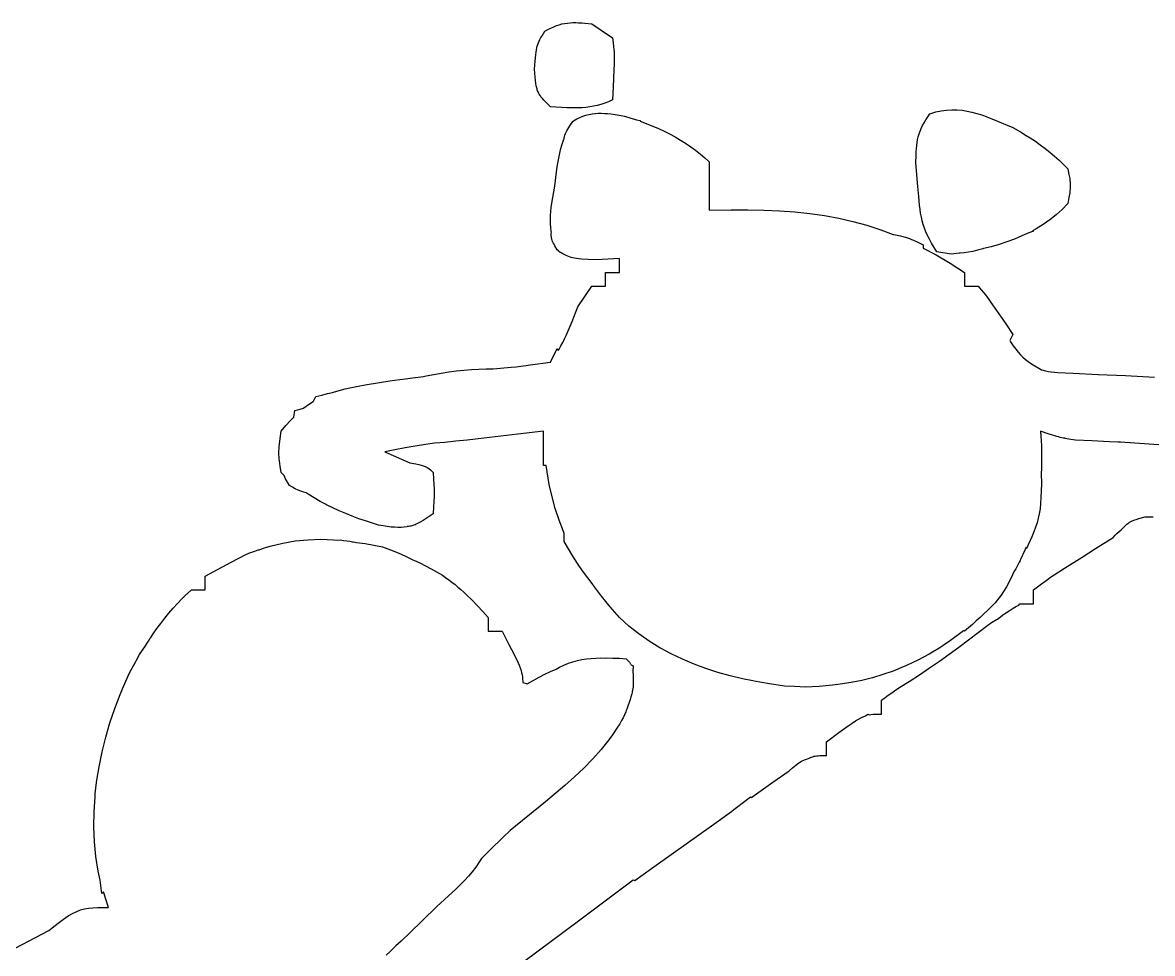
# Model space of a CAD drawing. Header units: millimetres. Extents: x 60 to 220, y -152 to -53.
# Drawn here: x 210.111 to 214.753, y -132.508 to -128.684 of the extents above; entities that cross this region are included whole.
import ezdxf

# ---------------------------------------------------------------- set-up
doc = ezdxf.new("R2010")
doc.units = ezdxf.units.MM
doc.layers.add('F.Silkscreen', color=41, linetype='CONTINUOUS', true_color=0xf2eda1)

msp = doc.modelspace()

# ---------------------------------------------------------------- linework, layer by layer
at = {"layer": 'F.Silkscreen', "linetype": 'CONTINUOUS'}
for p, q in [((212.33782, -128.686981), (212.348918, -128.685306)), ((212.348918, -128.685306), (212.360133, -128.684202)), ((212.360133, -128.684202), (212.371551, -128.683665)), ((212.371551, -128.683665), (212.383268, -128.683609)), ((212.383268, -128.683609), (212.395351, -128.684025)), ((212.395351, -128.684025), (212.4079, -128.684832)), ((212.4079, -128.684832), (212.421003, -128.685987)), ((212.421003, -128.685987), (212.449221, -128.689215)), ((212.244871, -128.737676), (212.256014, -128.719338)), ((212.256014, -128.719338), (212.268758, -128.712198)), ((212.268758, -128.712198), (212.281, -128.705963)), ((212.281, -128.705963), (212.292841, -128.700599)), ((212.292841, -128.700599), (212.30434, -128.696071)), ((212.30434, -128.696071), (212.315626, -128.692332)), ((212.315626, -128.692332), (212.326751, -128.689312)), ((212.326751, -128.689312), (212.33782, -128.686981)), ((212.449221, -128.689215), (212.534293, -128.745942)), ((212.225449, -128.780045), (212.227595, -128.772966)), ((212.227595, -128.772966), (212.230104, -128.7662)), ((212.230104, -128.7662), (212.233017, -128.75952)), ((212.233017, -128.75952), (212.236413, -128.752686)), ((212.236413, -128.752686), (212.240346, -128.745479)), ((212.240346, -128.745479), (212.244871, -128.737676)), ((212.534293, -128.745942), (212.537037, -128.766328)), ((212.537037, -128.766328), (212.539049, -128.782497)), ((212.216472, -128.841868), (212.21913, -128.816053)), ((212.21913, -128.816053), (212.220486, -128.80545)), ((212.220486, -128.80545), (212.221952, -128.796069)), ((212.221952, -128.796069), (212.22358, -128.787673)), ((212.22358, -128.787673), (212.225449, -128.780045)), ((212.539049, -128.782497), (212.540411, -128.796002)), ((212.540411, -128.796002), (212.540873, -128.802222)), ((212.540873, -128.802222), (212.541196, -128.808347)), ((212.541196, -128.808347), (212.541379, -128.814578)), ((212.541429, -128.821106), (212.541217, -128.835784)), ((212.541379, -128.814578), (212.541429, -128.821106)), ((212.213479, -128.875317), (212.216472, -128.841868)), ((212.54059, -128.853933), (212.539616, -128.877099)), ((212.541217, -128.835784), (212.54059, -128.853933)), ((212.216516, -128.907599), (212.213479, -128.875317)), ((212.217963, -128.920896), (212.216516, -128.907599)), ((212.539616, -128.877099), (212.537289, -128.94732)), ((212.219493, -128.932563), (212.217963, -128.920896)), ((212.221191, -128.942861), (212.219493, -128.932563)), ((212.222138, -128.94756), (212.221191, -128.942861)), ((212.223168, -128.951997), (212.222138, -128.94756)), ((212.224293, -128.956212), (212.223168, -128.951997)), ((212.225514, -128.960214), (212.224293, -128.956212)), ((212.226851, -128.964037), (212.225514, -128.960214)), ((212.228324, -128.967716), (212.226851, -128.964037)), ((212.537289, -128.94732), (212.534293, -129.001152)), ((212.229942, -128.971266), (212.228324, -128.967716)), ((212.231692, -128.974741), (212.229942, -128.971266)), ((212.233622, -128.978136), (212.231692, -128.974741)), ((212.235721, -128.981518), (212.233622, -128.978136)), ((212.238012, -128.984886), (212.235721, -128.981518)), ((212.240511, -128.988252), (212.238012, -128.984886)), ((212.24321, -128.991692), (212.240511, -128.988252)), ((212.246119, -128.995211), (212.24321, -128.991692)), ((212.252712, -129.00258), (212.246119, -128.995211)), ((212.260325, -129.010612), (212.252712, -129.00258)), ((212.279059, -129.029526), (212.260325, -129.010612)), ((212.518384, -129.008585), (212.502649, -129.014868)), ((212.534293, -129.001152), (212.518384, -129.008585)), ((212.346609, -129.033235), (212.279059, -129.029526)), ((212.378638, -129.034042), (212.346609, -129.033235)), ((212.39434, -129.033887), (212.378638, -129.034042)), ((212.409918, -129.033252), (212.39434, -129.033887)), ((212.425378, -129.032069), (212.409918, -129.033252)), ((212.440791, -129.030245), (212.425378, -129.032069)), ((212.456184, -129.027682), (212.440791, -129.030245)), ((212.450279, -129.058508), (212.462855, -129.057052)), ((212.471602, -129.024337), (212.456184, -129.027682)), ((212.462855, -129.057052), (212.475502, -129.056322)), ((212.487085, -129.02008), (212.471602, -129.024337)), ((212.475502, -129.056322), (212.488269, -129.056238)), ((212.502649, -129.014868), (212.487085, -129.02008)), ((212.488269, -129.056238), (212.501157, -129.056739)), ((212.501157, -129.056739), (212.514237, -129.057751)), ((213.838822, -129.057881), (213.850667, -129.054172)), ((213.850667, -129.054172), (213.862313, -129.050967)), ((213.862313, -129.050967), (213.885071, -129.046057)), ((213.885071, -129.046057), (213.907196, -129.043002)), ((213.907196, -129.043002), (213.928784, -129.041717)), ((213.928784, -129.041717), (213.949896, -129.042026)), ((213.949896, -129.042026), (213.970675, -129.043815)), ((213.970675, -129.043815), (213.991172, -129.046962)), ((213.991172, -129.046962), (214.011513, -129.051325)), ((214.011513, -129.051325), (214.031765, -129.056781)), ((214.031765, -129.056781), (214.052033, -129.063207)), ((212.35951, -129.107494), (212.371226, -129.089784)), ((212.371226, -129.089784), (212.373481, -129.088406)), ((212.373481, -129.088406), (212.37433, -129.087124)), ((212.37433, -129.087124), (212.387212, -129.07961)), ((212.387212, -129.07961), (212.399955, -129.073294)), ((212.399955, -129.073294), (212.41261, -129.068101)), ((212.41261, -129.068101), (212.425171, -129.06396)), ((212.425171, -129.06396), (212.437727, -129.060794)), ((212.437727, -129.060794), (212.450279, -129.058508)), ((212.514237, -129.057751), (212.527503, -129.059175)), ((212.527503, -129.059175), (212.554818, -129.063033)), ((212.554818, -129.063033), (212.583379, -129.06764)), ((212.583379, -129.06764), (212.606245, -129.074527)), ((212.606245, -129.074527), (212.62938, -129.082091)), ((212.62938, -129.082091), (212.63248, -129.083184)), ((212.63248, -129.083184), (212.647724, -129.086246)), ((212.647724, -129.086246), (212.647724, -129.088561)), ((212.647724, -129.088561), (212.652705, -129.090319)), ((212.652705, -129.090319), (212.676118, -129.099211)), ((212.676118, -129.099211), (212.699529, -129.108748)), ((213.808229, -129.106892), (213.814475, -129.095237)), ((213.814475, -129.095237), (213.821608, -129.083242)), ((213.821608, -129.083242), (213.829714, -129.070838)), ((213.829714, -129.070838), (213.838822, -129.057881)), ((214.052033, -129.063207), (214.072411, -129.070457)), ((214.072411, -129.070457), (214.092986, -129.0784)), ((214.092986, -129.0784), (214.179131, -129.114602)), ((212.337276, -129.152135), (212.339174, -129.145882)), ((212.339174, -129.145882), (212.341401, -129.139908)), ((212.341401, -129.139908), (212.343994, -129.134025)), ((212.343994, -129.134025), (212.347049, -129.128013)), ((212.347049, -129.128013), (212.350608, -129.121724)), ((212.350608, -129.121724), (212.354738, -129.114948)), ((212.354738, -129.114948), (212.35951, -129.107494)), ((212.699529, -129.108748), (212.722881, -129.118952)), ((212.722881, -129.118952), (212.746031, -129.129814)), ((212.746031, -129.129814), (212.768906, -129.141307)), ((212.768906, -129.141307), (212.79144, -129.153466)), ((213.790998, -129.152421), (213.794266, -129.140992)), ((213.794266, -129.140992), (213.798193, -129.129675)), ((213.798193, -129.129675), (213.802833, -129.118334)), ((213.802833, -129.118334), (213.808229, -129.106892)), ((214.179131, -129.114602), (214.210549, -129.132618)), ((214.210549, -129.132618), (214.234361, -129.147333)), ((214.234361, -129.147333), (214.251133, -129.157345)), ((212.322406, -129.200343), (212.326085, -129.187446)), ((212.326085, -129.187446), (212.330173, -129.174706)), ((212.330173, -129.174706), (212.334714, -129.162089)), ((212.334714, -129.162089), (212.335241, -129.160782)), ((212.335241, -129.160782), (212.335627, -129.158847)), ((212.335627, -129.158847), (212.337276, -129.152135)), ((212.79144, -129.153466), (212.813503, -129.166265)), ((212.813503, -129.166265), (212.83503, -129.179696)), ((212.83503, -129.179696), (212.855928, -129.193777)), ((212.855928, -129.193777), (212.876094, -129.208475)), ((213.783172, -129.201226), (213.784466, -129.188352)), ((213.784466, -129.188352), (213.786155, -129.175994)), ((213.786155, -129.175994), (213.788319, -129.164055)), ((213.788319, -129.164055), (213.790998, -129.152421)), ((214.251133, -129.157345), (214.271874, -129.170897)), ((214.271874, -129.170897), (214.292182, -129.185254)), ((214.292182, -129.185254), (214.31205, -129.200355)), ((212.308418, -129.268184), (212.313319, -129.240251)), ((212.313319, -129.240251), (212.316064, -129.226717)), ((212.316064, -129.226717), (212.319071, -129.213422)), ((212.319071, -129.213422), (212.322406, -129.200343)), ((212.876094, -129.208475), (212.895444, -129.223826)), ((212.895444, -129.223826), (212.913876, -129.239806)), ((212.913876, -129.239806), (212.931332, -129.256401)), ((213.780763, -129.260056), (213.78154, -129.228973)), ((213.78154, -129.228973), (213.782218, -129.214735)), ((213.782218, -129.214735), (213.783172, -129.201226)), ((214.31205, -129.200355), (214.331524, -129.216142)), ((214.331524, -129.216142), (214.350635, -129.232541)), ((214.350635, -129.232541), (214.369399, -129.249487)), ((212.30399, -129.297504), (212.308418, -129.268184)), ((212.931332, -129.256401), (212.931978, -129.306032)), ((213.789194, -129.357432), (213.780763, -129.260056)), ((214.369399, -129.249487), (214.387845, -129.266917)), ((214.387845, -129.266917), (214.406012, -129.284756)), ((214.406012, -129.284756), (214.410083, -129.307138)), ((212.296796, -129.355657), (212.30399, -129.297504)), ((212.931978, -129.306032), (212.932219, -129.355657)), ((214.410083, -129.307138), (214.413001, -129.324852)), ((214.413001, -129.324852), (214.414006, -129.332494)), ((214.414006, -129.332494), (214.414732, -129.339592)), ((212.285265, -129.42623), (212.296796, -129.355657)), ((212.932219, -129.355657), (212.931993, -129.40529)), ((213.792442, -129.398156), (213.789194, -129.357432)), ((214.413001, -129.382467), (214.410083, -129.401854)), ((214.414006, -129.37425), (214.413001, -129.382467)), ((214.414732, -129.366736), (214.414006, -129.37425)), ((214.414732, -129.339592), (214.415181, -129.346358)), ((214.415181, -129.359718), (214.414732, -129.366736)), ((214.415181, -129.346358), (214.415317, -129.353004)), ((214.415317, -129.353004), (214.415181, -129.359718)), ((212.282906, -129.443296), (212.285265, -129.42623)), ((212.931993, -129.40529), (212.931332, -129.454918)), ((213.795989, -129.43435), (213.792442, -129.398156)), ((214.406012, -129.426555), (214.38224, -129.450944)), ((214.410083, -129.401854), (214.406012, -129.426555)), ((212.279658, -129.476862), (212.281, -129.460151)), ((212.281, -129.460151), (212.282906, -129.443296)), ((212.931332, -129.454918), (213.022618, -129.452922)), ((213.022618, -129.452922), (213.090776, -129.452541)), ((213.090776, -129.452541), (213.156903, -129.453689)), ((213.156903, -129.453689), (213.221193, -129.456507)), ((213.221193, -129.456507), (213.28383, -129.461127)), ((213.28383, -129.461127), (213.345028, -129.467705)), ((213.345028, -129.467705), (213.404999, -129.476377)), ((213.798135, -129.451122), (213.795989, -129.43435)), ((213.800619, -129.46723), (213.798135, -129.451122)), ((213.803597, -129.482821), (213.800619, -129.46723)), ((214.357227, -129.473449), (214.331071, -129.494146)), ((214.38224, -129.450944), (214.357227, -129.473449)), ((212.279027, -129.493421), (212.279658, -129.476862)), ((212.279214, -129.509854), (212.279027, -129.493421)), ((212.280359, -129.526219), (212.279214, -129.509854)), ((213.404999, -129.476377), (213.463921, -129.4873)), ((213.463921, -129.4873), (213.522012, -129.500596)), ((213.522012, -129.500596), (213.57945, -129.516442)), ((213.57945, -129.516442), (213.636469, -129.534945)), ((213.807126, -129.498034), (213.803597, -129.482821)), ((213.811309, -129.513046), (213.807126, -129.498034)), ((213.816253, -129.527983), (213.811309, -129.513046)), ((214.303859, -129.513125), (214.275659, -129.530451)), ((214.331071, -129.494146), (214.303859, -129.513125)), ((212.28256, -129.542506), (212.280359, -129.526219)), ((212.283108, -129.545131), (212.28256, -129.542506)), ((212.282728, -129.555811), (212.28281, -129.549705)), ((212.282823, -129.558699), (212.282728, -129.555811)), ((212.28281, -129.549705), (212.283108, -129.545131)), ((212.283015, -129.561469), (212.282823, -129.558699)), ((212.28331, -129.564159), (212.283015, -129.561469)), ((212.283722, -129.566802), (212.28331, -129.564159)), ((212.284226, -129.5694), (212.283722, -129.566802)), ((213.636469, -129.534945), (213.687915, -129.554271)), ((213.687915, -129.554271), (213.690818, -129.55483)), ((213.690818, -129.55483), (213.717137, -129.560429)), ((213.717137, -129.560429), (213.728029, -129.563061)), ((213.728029, -129.563061), (213.737788, -129.565695)), ((213.737788, -129.565695), (213.74673, -129.568406)), ((213.822048, -129.543042), (213.816253, -129.527983)), ((213.828786, -129.558323), (213.822048, -129.543042)), ((213.836583, -129.574029), (213.828786, -129.558323)), ((214.21669, -129.560493), (214.186105, -129.573362)), ((214.244798, -129.547068), (214.21669, -129.560493)), ((214.264222, -129.539985), (214.244798, -129.547068)), ((214.275659, -129.530451), (214.260408, -129.53872)), ((214.260408, -129.53872), (214.264222, -129.539985)), ((212.284853, -129.571988), (212.284226, -129.5694)), ((212.285586, -129.574577), (212.284853, -129.571988)), ((212.286452, -129.577189), (212.285586, -129.574577)), ((212.288547, -129.582584), (212.286452, -129.577189)), ((212.291161, -129.588326), (212.288547, -129.582584)), ((212.294325, -129.594563), (212.291161, -129.588326)), ((212.298078, -129.601484), (212.294325, -129.594563)), ((212.307416, -129.617984), (212.298078, -129.601484)), ((213.74673, -129.568406), (213.755126, -129.571286)), ((213.755126, -129.571286), (213.76328, -129.574417)), ((213.76328, -129.574417), (213.771467, -129.57788)), ((213.771467, -129.57788), (213.789138, -129.586128)), ((213.789138, -129.586128), (213.810461, -129.5967)), ((213.810461, -129.5967), (213.810461, -129.609848)), ((213.810461, -129.609848), (213.864169, -129.638567)), ((213.845503, -129.590282), (213.836583, -129.574029)), ((213.855673, -129.60724), (213.845503, -129.590282)), ((213.867173, -129.625081), (213.855673, -129.60724)), ((214.055649, -129.613158), (214.033939, -129.61923)), ((214.056773, -129.612807), (214.055649, -129.613158)), ((214.058203, -129.6125), (214.056773, -129.612807)), ((214.090833, -129.604415), (214.058203, -129.6125)), ((214.123077, -129.59525), (214.090833, -129.604415)), ((214.154846, -129.584932), (214.123077, -129.59525)), ((214.186105, -129.573362), (214.154846, -129.584932)), ((212.312203, -129.620943), (212.307416, -129.617984)), ((212.313958, -129.623858), (212.312203, -129.620943)), ((212.33073, -129.633624), (212.313958, -129.623858)), ((212.337909, -129.637602), (212.33073, -129.633624)), ((212.3446, -129.64103), (212.337909, -129.637602)), ((212.351022, -129.643989), (212.3446, -129.64103)), ((212.357394, -129.646495), (212.351022, -129.643989)), ((212.363963, -129.648608), (212.357394, -129.646495)), ((212.370938, -129.650389), (212.363963, -129.648608)), ((212.37855, -129.651903), (212.370938, -129.650389)), ((212.38702, -129.653161), (212.37855, -129.651903)), ((212.396594, -129.654247), (212.38702, -129.653161)), ((212.407478, -129.65522), (212.396594, -129.654247)), ((212.4341, -129.656926), (212.407478, -129.65522)), ((212.468718, -129.658749), (212.4341, -129.656926)), ((212.562654, -129.653422), (212.468718, -129.658749)), ((212.562654, -129.710146), (212.562654, -129.653422)), ((213.864169, -129.638567), (213.922008, -129.672586)), ((213.925664, -129.635705), (213.867173, -129.625081)), ((213.958938, -129.631121), (213.925664, -129.635705)), ((213.962104, -129.63061), (213.958938, -129.631121)), ((213.963192, -129.630595), (213.962104, -129.63061)), ((213.979649, -129.629435), (213.963192, -129.630595)), ((213.996536, -129.627257), (213.979649, -129.629435)), ((214.014444, -129.62388), (213.996536, -129.627257)), ((214.033939, -129.61923), (214.014444, -129.62388)), ((213.922008, -129.672586), (213.980628, -129.710146)), ((212.505939, -129.766856), (212.505939, -129.710146)), ((212.505939, -129.710146), (212.562654, -129.710146)), ((213.980628, -129.710146), (213.980628, -129.766856)), ((212.392503, -129.851955), (212.449221, -129.766856)), ((212.449221, -129.766856), (212.505939, -129.766856)), ((213.980628, -129.766856), (214.03735, -129.766856)), ((214.03735, -129.766856), (214.049481, -129.781307)), ((214.049481, -129.781307), (214.059068, -129.792838)), ((214.059068, -129.792838), (214.066968, -129.802615)), ((214.066968, -129.802615), (214.074061, -129.811847)), ((214.074061, -129.811847), (214.081217, -129.821629)), ((214.081217, -129.821629), (214.089304, -129.833173)), ((214.089304, -129.833173), (214.111782, -129.866125)), ((212.368794, -129.911951), (212.392503, -129.851955)), ((214.111782, -129.866125), (214.150115, -129.921955)), ((212.356613, -129.941056), (212.368794, -129.911951)), ((214.150115, -129.921955), (214.179131, -129.965377)), ((212.329941, -129.997605), (212.337009, -129.983664)), ((212.337009, -129.983664), (212.343778, -129.969594)), ((212.343778, -129.969594), (212.356613, -129.941056)), ((214.179131, -129.965377), (214.166738, -129.990174)), ((212.279059, -130.078825), (212.307416, -130.0221)), ((212.307416, -130.0221), (212.310846, -130.031618)), ((212.310846, -130.031618), (212.314762, -130.025129)), ((212.314762, -130.025129), (212.322536, -130.011427)), ((212.322536, -130.011427), (212.329941, -129.997605)), ((214.166738, -129.990174), (214.17039, -129.995633)), ((214.17039, -129.995633), (214.181315, -130.011299)), ((214.181315, -130.011299), (214.191516, -130.025109)), ((214.191516, -130.025109), (214.20133, -130.03733)), ((212.195753, -130.08945), (212.279059, -130.078825)), ((214.20133, -130.03733), (214.211045, -130.04827)), ((214.211045, -130.04827), (214.221035, -130.058236)), ((214.221035, -130.058236), (214.231562, -130.06753)), ((214.231562, -130.06753), (214.242973, -130.076443)), ((214.242973, -130.076443), (214.255582, -130.085282)), ((211.7686, -130.13554), (211.862422, -130.11892)), ((211.862422, -130.11892), (211.893438, -130.114661)), ((211.893438, -130.114661), (211.92421, -130.111404)), ((211.92421, -130.111404), (211.954809, -130.109068)), ((211.954809, -130.109068), (211.985348, -130.107507)), ((211.985348, -130.107507), (212.015926, -130.106634)), ((212.015926, -130.106634), (212.04381, -130.106392)), ((212.04381, -130.106392), (212.118062, -130.099621)), ((212.118062, -130.099621), (212.138257, -130.097625)), ((212.138257, -130.097625), (212.158424, -130.095382)), ((212.158424, -130.095382), (212.180174, -130.09268)), ((212.180174, -130.09268), (212.195753, -130.08945)), ((214.255582, -130.085282), (214.26972, -130.094344)), ((214.26972, -130.094344), (214.285674, -130.103901)), ((214.285674, -130.103901), (214.296809, -130.11029)), ((214.296809, -130.11029), (214.298707, -130.110913)), ((214.298707, -130.110913), (214.313702, -130.114836)), ((214.313702, -130.114836), (214.32639, -130.117451)), ((214.32639, -130.117451), (214.336855, -130.118904)), ((214.336855, -130.118904), (214.350214, -130.120282)), ((214.350214, -130.120282), (214.3641, -130.12128)), ((214.3641, -130.12128), (214.393877, -130.122672)), ((214.393877, -130.122672), (214.426945, -130.123899)), ((214.426945, -130.123899), (214.529512, -130.129037)), ((211.51868, -130.172757), (211.577586, -130.162528)), ((211.577586, -130.162528), (211.61879, -130.156032)), ((211.61879, -130.156032), (211.659938, -130.150129)), ((211.659938, -130.150129), (211.683874, -130.147017)), ((211.683874, -130.147017), (211.712041, -130.143044)), ((211.712041, -130.143044), (211.758071, -130.137322)), ((211.758071, -130.137322), (211.7686, -130.13554)), ((214.529512, -130.129037), (214.641737, -130.13376)), ((214.641737, -130.13376), (214.761848, -130.140247)), ((211.314849, -130.220614), (211.339489, -130.214271)), ((211.339489, -130.214271), (211.364001, -130.208264)), ((211.364001, -130.208264), (211.38354, -130.203711)), ((211.38354, -130.203711), (211.387813, -130.202195)), ((211.387813, -130.202195), (211.411119, -130.19513)), ((211.411119, -130.19513), (211.435698, -130.188794)), ((211.435698, -130.188794), (211.461725, -130.183025)), ((211.461725, -130.183025), (211.489327, -130.177723)), ((211.489327, -130.177723), (211.51868, -130.172757)), ((211.266527, -130.266416), (211.285295, -130.252492)), ((211.285295, -130.252492), (211.304449, -130.240008)), ((211.304449, -130.240008), (211.305422, -130.239456)), ((211.305422, -130.239456), (211.314849, -130.220614)), ((211.21096, -130.318265), (211.224335, -130.304512)), ((211.224335, -130.304512), (211.229773, -130.277327)), ((211.229773, -130.277327), (211.251461, -130.271614)), ((211.251461, -130.271614), (211.264146, -130.26841)), ((211.264146, -130.26841), (211.266527, -130.266416)), ((211.173045, -130.362407), (211.192202, -130.3393)), ((211.192202, -130.3393), (211.21096, -130.318265)), ((211.166075, -130.415915), (211.168982, -130.392402)), ((211.168982, -130.392402), (211.173045, -130.362407)), ((211.936641, -130.398967), (211.890684, -130.403991)), ((212.006104, -130.390762), (211.936641, -130.398967)), ((212.145016, -130.374818), (212.006104, -130.390762)), ((212.2507, -130.362407), (212.145016, -130.374818)), ((212.2507, -130.504213), (212.2507, -130.362407)), ((214.32077, -130.371784), (214.293407, -130.362684)), ((214.293407, -130.362684), (214.294009, -130.383381)), ((214.294009, -130.383381), (214.296565, -130.420678)), ((214.342687, -130.378892), (214.32077, -130.371784)), ((214.351806, -130.38174), (214.342687, -130.378892)), ((214.359999, -130.384156), (214.351806, -130.38174)), ((214.367457, -130.38621), (214.359999, -130.384156)), ((214.374391, -130.387955), (214.367457, -130.38621)), ((214.381049, -130.389435), (214.374391, -130.387955)), ((214.387588, -130.390695), (214.381049, -130.389435)), ((214.392949, -130.391582), (214.387588, -130.390695)), ((214.394271, -130.391973), (214.392949, -130.391582)), ((214.401266, -130.393707), (214.394271, -130.391973)), ((214.408796, -130.395249), (214.401266, -130.393707)), ((214.417082, -130.396724), (214.408796, -130.395249)), ((214.436774, -130.399818), (214.417082, -130.396724)), ((214.50383, -130.402507), (214.436774, -130.399818)), ((214.576668, -130.405839), (214.50383, -130.402507)), ((211.163737, -130.451484), (211.163894, -130.443394)), ((211.163894, -130.443394), (211.16432, -130.434945)), ((211.16432, -130.434945), (211.165049, -130.425868)), ((211.165049, -130.425868), (211.166075, -130.415915)), ((211.640168, -130.438583), (211.59844, -130.447489)), ((211.59844, -130.447489), (211.702157, -130.491944)), ((211.681908, -130.430643), (211.640168, -130.438583)), ((211.723701, -130.423562), (211.681908, -130.430643)), ((211.765565, -130.417187), (211.723701, -130.423562)), ((211.803373, -130.411996), (211.765565, -130.417187)), ((211.844929, -130.40847), (211.803373, -130.411996)), ((211.890684, -130.403991), (211.844929, -130.40847)), ((214.296565, -130.420678), (214.297701, -130.468702)), ((214.612041, -130.40708), (214.576668, -130.405839)), ((214.621281, -130.407637), (214.612041, -130.40708)), ((215.162688, -130.444033), (214.621281, -130.407637)), ((211.163894, -130.459432), (211.163737, -130.451484)), ((211.16432, -130.467511), (211.163894, -130.459432)), ((211.165049, -130.475965), (211.16432, -130.467511)), ((211.166075, -130.485048), (211.165049, -130.475965)), ((211.168982, -130.506056), (211.166075, -130.485048)), ((211.702157, -130.491944), (211.726056, -130.496288)), ((211.726056, -130.496288), (211.738062, -130.49891)), ((214.297701, -130.468702), (214.29726, -130.515336)), ((211.173045, -130.532576), (211.168982, -130.506056)), ((211.185275, -130.544229), (211.173045, -130.532576)), ((211.738062, -130.49891), (211.748206, -130.501544)), ((211.748206, -130.501544), (211.756773, -130.504263)), ((211.756773, -130.504263), (211.764054, -130.507139)), ((211.764054, -130.507139), (211.770334, -130.51027)), ((211.770334, -130.51027), (211.775903, -130.513733)), ((211.775903, -130.513733), (211.781058, -130.517616)), ((211.781058, -130.517616), (211.78609, -130.521987)), ((211.78609, -130.521987), (211.796951, -130.532576)), ((211.796951, -130.532576), (211.799279, -130.560239)), ((212.262495, -130.504213), (212.2507, -130.504213)), ((212.265815, -130.529751), (212.262495, -130.504213)), ((212.274841, -130.581699), (212.265815, -130.529751)), ((214.29726, -130.515336), (214.296298, -130.536565)), ((214.296298, -130.536565), (214.296512, -130.577299)), ((211.185438, -130.544674), (211.185275, -130.544229)), ((211.191377, -130.558136), (211.185438, -130.544674)), ((211.198439, -130.571798), (211.191377, -130.558136)), ((211.206724, -130.58575), (211.198439, -130.571798)), ((211.219137, -130.593048), (211.206724, -130.58575)), ((211.799279, -130.560239), (211.800938, -130.582079)), ((211.800938, -130.582079), (211.80194, -130.600117)), ((212.285956, -130.632017), (212.274841, -130.581699)), ((214.296512, -130.577299), (214.296059, -130.608373)), ((211.231161, -130.599365), (211.219137, -130.593048)), ((211.242878, -130.604731), (211.231161, -130.599365)), ((211.254374, -130.609231), (211.242878, -130.604731)), ((211.265701, -130.612919), (211.254374, -130.609231)), ((211.275363, -130.615445), (211.265701, -130.612919)), ((211.284006, -130.621273), (211.275363, -130.615445)), ((211.308475, -130.636521), (211.284006, -130.621273)), ((211.80194, -130.632685), (211.800938, -130.651209)), ((211.80194, -130.600117), (211.802271, -130.616319)), ((211.802271, -130.616319), (211.80194, -130.632685)), ((212.299204, -130.680888), (212.285956, -130.632017)), ((214.295043, -130.635678), (214.293402, -130.659881)), ((214.296059, -130.608373), (214.295043, -130.635678)), ((211.333535, -130.650978), (211.308475, -130.636521)), ((211.355499, -130.662728), (211.333535, -130.650978)), ((211.35911, -130.66466), (211.355499, -130.662728)), ((211.385117, -130.677586), (211.35911, -130.66466)), ((211.411487, -130.689789), (211.385117, -130.677586)), ((211.799279, -130.673898), (211.796951, -130.702723)), ((211.800938, -130.651209), (211.799279, -130.673898)), ((212.314672, -130.728472), (212.299204, -130.680888)), ((214.291044, -130.681611), (214.287865, -130.701536)), ((214.293402, -130.659881), (214.291044, -130.681611)), ((211.438156, -130.701255), (211.411487, -130.689789)), ((211.46502, -130.712052), (211.438156, -130.701255)), ((211.492044, -130.722147), (211.46502, -130.712052)), ((211.519117, -130.731587), (211.492044, -130.722147)), ((211.768688, -130.721438), (211.756862, -130.728978)), ((211.796951, -130.702723), (211.768688, -130.721438)), ((212.332385, -130.77496), (212.314672, -130.728472)), ((214.283806, -130.720278), (214.278764, -130.738521)), ((214.287865, -130.701536), (214.283806, -130.720278)), ((214.6671, -130.732237), (214.675906, -130.728478)), ((214.675906, -130.728478), (214.685764, -130.724974)), ((214.685764, -130.724974), (214.696836, -130.721522)), ((214.696836, -130.721522), (214.723607, -130.71402)), ((214.723607, -130.71402), (214.755593, -130.71415)), ((211.573179, -130.748583), (211.519117, -130.731587)), ((211.591813, -130.751728), (211.573179, -130.748583)), ((211.60889, -130.754308), (211.591813, -130.751728)), ((211.62463, -130.756278), (211.60889, -130.754308)), ((211.639212, -130.757572), (211.62463, -130.756278)), ((211.652863, -130.758141), (211.639212, -130.757572)), ((211.665752, -130.757953), (211.652863, -130.758141)), ((211.678095, -130.75695), (211.665752, -130.757953)), ((211.690086, -130.755071), (211.678095, -130.75695)), ((211.69137, -130.754768), (211.690086, -130.755071)), ((211.692135, -130.754715), (211.69137, -130.754768)), ((211.696796, -130.754155), (211.692135, -130.754715)), ((211.701332, -130.753435), (211.696796, -130.754155)), ((211.705752, -130.752532), (211.701332, -130.753435)), ((211.710104, -130.75147), (211.705752, -130.752532)), ((211.714405, -130.750215), (211.710104, -130.75147)), ((211.718713, -130.748754), (211.714405, -130.750215)), ((211.723032, -130.7471), (211.718713, -130.748754)), ((211.727406, -130.745224), (211.723032, -130.7471)), ((211.736485, -130.740799), (211.727406, -130.745224)), ((211.746218, -130.735396), (211.736485, -130.740799)), ((211.756862, -130.728978), (211.746218, -130.735396)), ((212.335775, -130.782665), (212.332385, -130.77496)), ((214.272655, -130.756875), (214.265389, -130.776007)), ((214.278764, -130.738521), (214.272655, -130.756875)), ((214.608399, -130.781434), (214.616381, -130.774185)), ((214.616381, -130.774185), (214.624351, -130.767499)), ((214.624351, -130.767499), (214.628807, -130.764055)), ((214.628807, -130.764055), (214.630864, -130.761405)), ((214.630864, -130.761405), (214.637777, -130.753539)), ((214.637777, -130.753539), (214.644649, -130.746894)), ((214.644649, -130.746894), (214.648123, -130.743947)), ((214.648123, -130.743947), (214.651672, -130.741251)), ((214.651672, -130.741251), (214.655329, -130.738747)), ((214.655329, -130.738747), (214.659083, -130.736432)), ((214.659083, -130.736432), (214.6671, -130.732237)), ((211.179265, -130.822567), (211.231026, -130.813729)), ((211.231026, -130.813729), (211.283107, -130.808502)), ((211.283107, -130.808502), (211.335355, -130.806776)), ((211.335355, -130.806776), (211.387618, -130.808421)), ((211.387618, -130.808421), (211.402899, -130.809849)), ((211.402899, -130.809849), (211.415866, -130.809633)), ((211.415866, -130.809633), (211.42934, -130.81107)), ((211.42934, -130.81107), (211.442232, -130.812823)), ((211.442232, -130.812823), (211.454602, -130.814875)), ((211.454602, -130.814875), (211.466509, -130.81724)), ((211.466509, -130.81724), (211.468552, -130.817712)), ((211.468552, -130.817712), (211.482687, -130.819379)), ((211.482687, -130.819379), (211.518375, -130.824529)), ((212.335775, -130.816155), (212.335775, -130.782665)), ((212.35317, -130.846506), (212.335775, -130.816155)), ((214.256897, -130.796557), (214.235853, -130.844525)), ((214.265389, -130.776007), (214.256897, -130.796557)), ((214.519572, -130.844583), (214.591309, -130.798783)), ((214.591309, -130.798783), (214.592373, -130.797603)), ((214.592373, -130.797603), (214.600394, -130.789225)), ((214.600394, -130.789225), (214.608399, -130.781434)), ((211.027264, -130.869342), (211.047535, -130.861142)), ((211.047535, -130.861142), (211.056153, -130.857834)), ((211.056153, -130.857834), (211.06413, -130.85499)), ((211.06413, -130.85499), (211.071705, -130.852579)), ((211.071705, -130.852579), (211.079132, -130.850578)), ((211.079132, -130.850578), (211.082447, -130.849858)), ((211.082447, -130.849858), (211.085889, -130.848602)), ((211.085889, -130.848602), (211.105077, -130.842302)), ((211.105077, -130.842302), (211.114072, -130.839663)), ((211.114072, -130.839663), (211.127954, -130.835155)), ((211.127954, -130.835155), (211.179265, -130.822567)), ((211.518375, -130.824529), (211.554016, -130.830577)), ((211.554016, -130.830577), (211.589571, -130.837433)), ((211.589571, -130.837433), (211.622083, -130.850055)), ((211.622083, -130.850055), (211.653632, -130.863084)), ((211.653632, -130.863084), (211.684279, -130.876579)), ((212.37157, -130.876764), (212.35317, -130.846506)), ((214.228965, -130.85087), (214.21124, -130.889671)), ((214.233885, -130.838436), (214.228965, -130.85087)), ((214.235853, -130.844525), (214.233885, -130.838436)), ((214.463615, -130.879749), (214.519456, -130.844525)), ((214.519456, -130.844525), (214.519572, -130.844583)), ((210.914171, -130.929411), (210.967448, -130.901244)), ((210.967448, -130.901244), (211.027264, -130.869342)), ((211.684279, -130.876579), (211.714087, -130.890622)), ((211.714087, -130.890622), (211.72144, -130.894335)), ((211.72144, -130.894335), (211.742099, -130.903582)), ((211.742099, -130.903582), (211.789378, -130.927602)), ((212.390976, -130.906802), (212.37157, -130.876764)), ((212.411374, -130.936475), (212.390976, -130.906802)), ((214.205214, -130.901244), (214.191237, -130.928088)), ((214.207494, -130.901244), (214.205214, -130.901244)), ((214.21124, -130.889671), (214.207494, -130.896865)), ((214.207494, -130.896865), (214.207494, -130.901244)), ((214.391823, -130.92605), (214.463615, -130.879749)), ((210.861098, -130.957965), (210.914171, -130.929411)), ((210.861098, -131.01468), (210.861098, -130.957965)), ((211.789378, -130.927602), (211.835392, -130.953858)), ((211.835392, -130.953858), (211.848801, -130.963383)), ((212.432762, -130.965663), (212.411374, -130.936475)), ((214.185354, -130.938132), (214.171712, -130.968147)), ((214.191237, -130.928088), (214.185354, -130.938132)), ((214.33462, -130.962974), (214.349458, -130.953237)), ((214.349458, -130.953237), (214.391823, -130.92605)), ((211.848801, -130.963383), (211.861896, -130.973076)), ((211.861896, -130.973076), (211.874703, -130.982948)), ((211.874703, -130.982948), (211.88725, -130.992995)), ((211.88725, -130.992995), (211.899541, -131.003223)), ((211.899541, -131.003223), (211.911604, -131.013621)), ((212.454805, -130.993779), (212.432762, -130.965663)), ((212.456993, -130.996967), (212.454805, -130.993779)), ((212.489528, -131.0405), (212.456993, -130.996967)), ((214.153139, -131.002372), (214.131712, -131.035822)), ((214.171712, -130.968147), (214.153139, -131.002372)), ((214.264222, -131.01468), (214.297622, -130.989239)), ((214.297622, -130.989239), (214.310201, -130.979936)), ((214.310201, -130.979936), (214.322043, -130.971533)), ((214.322043, -130.971533), (214.33462, -130.962974)), ((210.746512, -131.070521), (210.765092, -131.051324)), ((210.765092, -131.051324), (210.772019, -131.044638)), ((210.772019, -131.044638), (210.772698, -131.043955)), ((210.772698, -131.043955), (210.774952, -131.041807)), ((210.774952, -131.041807), (210.784381, -131.032709)), ((210.784381, -131.032709), (210.786765, -131.030558)), ((210.786765, -131.030558), (210.788274, -131.029122)), ((210.788274, -131.029122), (210.804372, -131.01468)), ((210.804372, -131.01468), (210.861098, -131.01468)), ((211.911604, -131.013621), (211.92346, -131.024217)), ((211.92346, -131.024217), (211.935134, -131.034982)), ((211.935134, -131.034982), (211.957953, -131.057097)), ((212.524729, -131.084157), (212.489528, -131.0405)), ((214.131712, -131.035822), (214.107227, -131.0684)), ((214.264222, -131.071391), (214.264222, -131.01468)), ((210.7112, -131.110431), (210.728553, -131.090222)), ((210.728553, -131.090222), (210.746512, -131.070521)), ((211.957953, -131.057097), (211.980245, -131.079978)), ((211.980245, -131.079978), (212.002154, -131.103644)), ((212.562654, -131.128116), (212.524729, -131.084157)), ((214.076526, -131.098498), (214.060867, -131.113243)), ((214.091996, -131.08356), (214.076526, -131.098498)), ((214.107227, -131.0684), (214.091996, -131.08356)), ((214.164195, -131.100633), (214.173107, -131.094802)), ((214.173107, -131.094802), (214.181046, -131.0898)), ((214.181046, -131.0898), (214.188175, -131.085574)), ((214.188175, -131.085574), (214.194667, -131.082049)), ((214.194667, -131.082049), (214.200705, -131.079166)), ((214.200705, -131.079166), (214.204333, -131.077712)), ((214.204333, -131.077712), (214.207494, -131.071391)), ((214.207494, -131.071391), (214.264222, -131.071391)), ((210.67815, -131.152157), (210.694411, -131.131074)), ((210.694411, -131.131074), (210.7112, -131.110431)), ((212.002154, -131.103644), (212.023827, -131.128116)), ((212.023827, -131.128116), (212.023827, -131.184839)), ((212.601865, -131.163053), (212.562654, -131.128116)), ((214.029081, -131.142231), (214.013004, -131.156521)), ((214.045048, -131.127805), (214.029081, -131.142231)), ((214.060867, -131.113243), (214.045048, -131.127805)), ((214.091577, -131.149045), (214.098005, -131.144859)), ((214.098005, -131.144859), (214.103816, -131.141286)), ((214.103816, -131.141286), (214.109136, -131.138254)), ((214.109136, -131.138254), (214.114116, -131.135742)), ((214.114116, -131.135742), (214.115961, -131.134953)), ((214.115961, -131.134953), (214.142688, -131.115041)), ((214.142688, -131.115041), (214.164195, -131.100633)), ((210.647071, -131.195436), (210.662385, -131.173621)), ((210.662385, -131.173621), (210.67815, -131.152157)), ((212.023827, -131.184839), (212.080549, -131.184839)), ((212.080549, -131.184839), (212.108632, -131.238767)), ((212.642836, -131.195354), (212.601865, -131.163053)), ((213.96554, -131.1913), (213.923057, -131.223166)), ((213.976067, -131.182558), (213.96554, -131.1913)), ((213.980628, -131.184839), (213.976067, -131.182558)), ((214.013004, -131.156521), (213.980628, -131.184839)), ((213.997469, -131.220118), (214.03693, -131.189989)), ((214.03693, -131.189989), (214.076227, -131.15936)), ((214.076227, -131.15936), (214.091577, -131.149045)), ((210.615022, -131.244062), (210.619492, -131.237403)), ((210.619492, -131.237403), (210.627417, -131.224982)), ((210.627417, -131.224982), (210.634216, -131.213191)), ((210.634216, -131.213191), (210.636924, -131.210484)), ((210.636924, -131.210484), (210.647071, -131.195436)), ((212.108632, -131.238767), (212.129731, -131.280107)), ((212.685439, -131.225104), (212.642836, -131.195354)), ((212.729535, -131.252401), (212.685439, -131.225104)), ((213.923057, -131.223166), (213.879554, -131.252497)), ((213.957777, -131.249719), (213.997469, -131.220118)), ((210.57916, -131.302965), (210.591455, -131.280107)), ((210.591455, -131.280107), (210.615022, -131.244062)), ((212.129731, -131.280107), (212.144856, -131.311451)), ((212.761042, -131.269661), (212.729535, -131.252401)), ((212.761168, -131.269912), (212.761042, -131.269661)), ((212.763964, -131.271261), (212.761168, -131.269912)), ((212.774983, -131.277298), (212.763964, -131.271261)), ((212.821688, -131.299867), (212.774983, -131.277298)), ((213.834973, -131.279326), (213.789335, -131.303671)), ((213.879554, -131.252497), (213.834973, -131.279326)), ((213.877476, -131.30745), (213.9178, -131.278828)), ((213.9178, -131.278828), (213.957777, -131.249719)), ((210.549146, -131.354978), (210.575822, -131.308522)), ((210.575822, -131.308522), (210.57916, -131.302965)), ((212.144856, -131.311451), (212.150487, -131.324216)), ((212.150487, -131.324216), (212.154985, -131.335487)), ((212.316373, -131.332408), (212.33488, -131.323476)), ((212.33488, -131.323476), (212.35335, -131.315986)), ((212.35335, -131.315986), (212.371826, -131.309819)), ((212.371826, -131.309819), (212.390382, -131.304853)), ((212.390382, -131.304853), (212.409056, -131.300993)), ((212.409056, -131.300993), (212.427899, -131.298146)), ((212.427899, -131.298146), (212.446966, -131.296183)), ((212.446966, -131.296183), (212.46631, -131.294996)), ((212.46631, -131.294996), (212.485969, -131.294492)), ((212.485969, -131.294492), (212.504156, -131.294547)), ((212.504156, -131.294547), (212.509495, -131.29436)), ((212.509495, -131.29436), (212.535498, -131.29456)), ((212.535498, -131.29456), (212.562612, -131.295857)), ((212.562612, -131.295857), (212.591014, -131.298266)), ((212.591014, -131.298266), (212.596008, -131.303286)), ((212.596008, -131.303286), (212.600369, -131.307798)), ((212.600369, -131.307798), (212.602338, -131.309919)), ((212.602338, -131.309919), (212.604168, -131.311985)), ((212.604168, -131.311985), (212.605857, -131.314016)), ((212.605857, -131.314016), (212.607407, -131.31602)), ((212.607407, -131.31602), (212.608844, -131.318028)), ((212.608844, -131.318028), (212.610153, -131.320063)), ((212.610153, -131.320063), (212.611362, -131.322144)), ((212.611362, -131.322144), (212.611682, -131.322779)), ((212.611682, -131.322779), (212.619364, -131.32662)), ((212.619364, -131.32662), (212.61823, -131.350144)), ((212.869446, -131.320188), (212.821688, -131.299867)), ((212.918191, -131.338338), (212.869446, -131.320188)), ((213.729037, -131.331338), (213.687588, -131.348233)), ((213.733528, -131.329235), (213.729037, -131.331338)), ((213.742607, -131.325548), (213.733528, -131.329235)), ((213.789335, -131.303671), (213.742607, -131.325548)), ((213.83673, -131.335576), (213.877476, -131.30745)), ((210.524615, -131.412153), (210.549146, -131.354978)), ((212.154985, -131.335487), (212.158502, -131.345596)), ((212.158502, -131.345596), (212.16113, -131.354879)), ((212.16113, -131.354879), (212.163026, -131.363653)), ((212.163026, -131.363653), (212.164293, -131.372265)), ((212.164293, -131.372265), (212.165069, -131.381054)), ((212.208274, -131.386891), (212.232741, -131.373773)), ((212.232741, -131.373773), (212.256463, -131.36161)), ((212.256463, -131.36161), (212.279593, -131.350424)), ((212.279593, -131.350424), (212.302265, -131.340223)), ((212.302265, -131.340223), (212.303127, -131.339867)), ((212.303127, -131.339867), (212.316373, -131.332408)), ((212.61823, -131.350144), (212.6185, -131.353986)), ((212.6185, -131.353986), (212.618743, -131.358248)), ((212.618743, -131.358248), (212.618926, -131.362825)), ((212.618926, -131.362825), (212.619186, -131.373018)), ((212.619186, -131.373018), (212.619318, -131.384766)), ((212.96777, -131.354397), (212.918191, -131.338338)), ((213.018049, -131.368449), (212.96777, -131.354397)), ((213.068887, -131.380538), (213.018049, -131.368449)), ((213.602576, -131.375716), (213.559102, -131.386421)), ((213.645418, -131.363), (213.602576, -131.375716)), ((213.687588, -131.348233), (213.645418, -131.363)), ((213.753746, -131.390432), (213.795507, -131.363236)), ((213.795507, -131.363236), (213.83673, -131.335576)), ((210.514525, -131.438091), (210.524615, -131.412153)), ((212.165069, -131.381054), (212.165454, -131.39033)), ((212.165454, -131.39033), (212.165492, -131.395461)), ((212.165492, -131.395461), (212.1843, -131.400836)), ((212.1843, -131.400836), (212.208274, -131.386891)), ((212.619364, -131.413486), (212.615419, -131.433994)), ((212.619318, -131.384766), (212.619364, -131.413486)), ((213.110892, -131.388915), (213.068887, -131.380538)), ((213.116984, -131.390259), (213.110892, -131.388915)), ((213.178908, -131.401284), (213.116984, -131.390259)), ((213.241494, -131.409937), (213.178908, -131.401284)), ((213.282807, -131.411487), (213.241494, -131.409937)), ((213.326925, -131.414473), (213.282807, -131.411487)), ((213.383128, -131.411517), (213.326925, -131.414473)), ((213.438083, -131.406276), (213.383128, -131.411517)), ((213.459833, -131.40322), (213.438083, -131.406276)), ((213.470499, -131.402027), (213.459833, -131.40322)), ((213.515073, -131.395167), (213.470499, -131.402027)), ((213.559102, -131.386421), (213.515073, -131.395167)), ((213.698777, -131.425453), (213.701655, -131.423521)), ((213.701655, -131.423521), (213.715087, -131.41483)), ((213.715087, -131.41483), (213.753746, -131.390432)), ((210.489547, -131.501861), (210.511831, -131.444285)), ((210.511831, -131.444285), (210.514525, -131.438091)), ((212.606998, -131.465263), (212.604389, -131.473818)), ((212.60886, -131.459495), (212.606998, -131.465263)), ((212.609452, -131.45722), (212.60886, -131.459495)), ((212.610405, -131.454096), (212.609452, -131.45722)), ((212.613632, -131.441156), (212.610405, -131.454096)), ((212.614805, -131.436651), (212.613632, -131.441156)), ((212.614987, -131.435724), (212.614805, -131.436651)), ((212.615419, -131.433994), (212.614987, -131.435724)), ((213.640304, -131.468428), (213.65524, -131.456872)), ((213.640304, -131.525137), (213.640304, -131.468428)), ((213.65524, -131.456872), (213.66724, -131.447695)), ((213.66724, -131.447695), (213.677563, -131.440036)), ((213.677563, -131.440036), (213.687465, -131.433027)), ((213.687465, -131.433027), (213.698245, -131.425798)), ((213.698245, -131.425798), (213.698777, -131.425453)), ((210.469573, -131.560544), (210.489547, -131.501861)), ((212.58852, -131.515812), (212.583647, -131.52797)), ((212.590322, -131.510396), (212.58852, -131.515812)), ((212.59307, -131.504212), (212.590322, -131.510396)), ((212.59612, -131.496267), (212.59307, -131.504212)), ((212.597421, -131.493138), (212.59612, -131.496267)), ((212.598953, -131.488887), (212.597421, -131.493138)), ((212.601592, -131.482017), (212.598953, -131.488887)), ((212.602952, -131.477799), (212.601592, -131.482017)), ((212.604389, -131.473818), (212.602952, -131.477799)), ((210.452038, -131.620228), (210.469573, -131.560544)), ((212.571524, -131.551944), (212.564015, -131.564605)), ((212.578001, -131.539885), (212.571524, -131.551944)), ((212.583647, -131.52797), (212.578001, -131.539885)), ((213.503319, -131.573011), (213.51928, -131.561999)), ((213.51928, -131.561999), (213.533313, -131.552832)), ((213.533313, -131.552832), (213.545738, -131.545331)), ((213.545738, -131.545331), (213.556899, -131.53932)), ((213.556899, -131.53932), (213.567115, -131.534645)), ((213.567115, -131.534645), (213.570675, -131.53334)), ((213.570675, -131.53334), (213.583584, -131.525137)), ((213.583584, -131.525137), (213.589342, -131.528016)), ((213.589342, -131.528016), (213.595481, -131.526915)), ((213.595481, -131.526915), (213.605261, -131.525888)), ((213.605261, -131.525888), (213.615782, -131.525365)), ((213.615782, -131.525365), (213.640304, -131.525137)), ((212.533903, -131.610481), (212.519226, -131.630801)), ((212.534076, -131.610223), (212.533903, -131.610481)), ((212.534293, -131.610223), (212.534076, -131.610223)), ((212.555402, -131.578273), (212.534293, -131.610223)), ((212.564015, -131.564605), (212.555402, -131.578273)), ((213.413432, -131.638569), (213.464233, -131.601151)), ((213.464233, -131.601151), (213.503319, -131.573011)), ((210.437023, -131.680652), (210.452038, -131.620228)), ((212.519226, -131.630801), (212.487515, -131.670558)), ((213.413432, -131.695292), (213.413432, -131.638569)), ((210.424649, -131.741695), (210.437023, -131.680652)), ((212.487515, -131.670558), (212.45313, -131.70913)), ((213.342518, -131.706286), (213.34861, -131.703457)), ((213.34861, -131.703457), (213.350636, -131.702658)), ((213.350636, -131.702658), (213.351966, -131.702029)), ((213.351966, -131.702029), (213.357121, -131.700024)), ((213.357121, -131.700024), (213.359718, -131.699196)), ((213.359718, -131.699196), (213.362337, -131.698467)), ((213.362337, -131.698467), (213.367741, -131.697288)), ((213.367741, -131.697288), (213.373528, -131.696461)), ((213.373528, -131.696461), (213.3798, -131.69589)), ((213.3798, -131.69589), (213.386782, -131.695552)), ((213.386782, -131.695552), (213.394613, -131.695364)), ((213.394613, -131.695364), (213.413432, -131.695292)), ((210.416027, -131.796768), (210.424649, -131.741695)), ((212.416588, -131.746545), (212.378401, -131.782842)), ((212.45313, -131.70913), (212.416588, -131.746545)), ((213.259987, -131.758422), (213.274211, -131.745384)), ((213.274211, -131.745384), (213.287249, -131.73455)), ((213.287249, -131.73455), (213.299493, -131.725684)), ((213.299493, -131.725684), (213.311307, -131.718514)), ((213.311307, -131.718514), (213.323066, -131.712822)), ((213.323066, -131.712822), (213.335137, -131.708326)), ((213.335137, -131.708326), (213.342518, -131.706286)), ((212.378401, -131.782842), (212.339113, -131.818021)), ((213.193654, -131.805196), (213.259935, -131.758472)), ((213.259935, -131.758472), (213.259987, -131.758422)), ((210.409132, -131.852161), (210.411351, -131.828979)), ((210.411351, -131.828979), (210.41444, -131.805729)), ((210.41444, -131.805729), (210.416027, -131.796768)), ((212.339113, -131.818021), (212.25922, -131.885157)), ((213.116637, -131.8594), (213.193654, -131.805196)), ((210.40448, -131.926666), (210.40826, -131.86488)), ((210.40826, -131.86488), (210.408598, -131.861794)), ((210.408598, -131.861794), (210.409132, -131.852161)), ((212.25922, -131.885157), (212.11416, -132.00299)), ((213.066557, -131.890984), (213.083854, -131.878099)), ((213.083854, -131.878099), (213.101478, -131.865454)), ((213.101478, -131.865454), (213.105347, -131.867387)), ((213.105347, -131.867387), (213.116637, -131.8594)), ((210.403773, -131.988354), (210.40448, -131.926666)), ((212.940551, -131.984059), (213.023258, -131.925479)), ((213.023258, -131.925479), (213.032903, -131.917408)), ((213.032903, -131.917408), (213.049589, -131.904081)), ((213.049589, -131.904081), (213.066557, -131.890984)), ((210.406261, -132.049779), (210.403773, -131.988354)), ((212.11416, -132.00299), (212.085324, -132.030405)), ((212.784802, -132.094838), (212.940551, -131.984059)), ((210.412025, -132.110728), (210.406261, -132.049779)), ((212.085324, -132.030405), (212.028849, -132.08561)), ((210.421225, -132.171061), (210.412025, -132.110728)), ((211.99554, -132.11887), (211.98584, -132.13518)), ((212.028849, -132.08561), (211.99554, -132.11887)), ((212.694466, -132.160023), (212.784802, -132.094838)), ((211.972523, -132.154611), (211.958085, -132.173279)), ((211.98584, -132.13518), (211.972523, -132.154611)), ((212.625976, -132.209076), (212.694466, -132.160023)), ((210.429037, -132.207637), (210.421225, -132.171061)), ((210.435702, -132.262484), (210.429037, -132.207637)), ((211.926197, -132.209027), (211.908908, -132.22645)), ((211.942599, -132.19137), (211.926197, -132.209027)), ((211.958085, -132.173279), (211.942599, -132.19137)), ((212.395086, -132.374023), (212.619364, -132.205771)), ((212.619364, -132.205771), (212.625976, -132.209076)), ((210.442466, -132.255665), (210.435702, -132.262484)), ((210.464067, -132.319198), (210.442466, -132.255665)), ((211.890871, -132.243787), (211.812904, -132.315651)), ((211.908908, -132.22645), (211.890871, -132.243787)), ((210.298095, -132.354542), (210.316033, -132.344027)), ((210.316033, -132.344027), (210.332834, -132.335822)), ((210.332834, -132.335822), (210.349041, -132.329669)), ((210.349041, -132.329669), (210.365207, -132.325263)), ((210.365207, -132.325263), (210.381839, -132.322301)), ((210.381839, -132.322301), (210.399522, -132.320509)), ((210.399522, -132.320509), (210.418738, -132.319589)), ((210.418738, -132.319589), (210.441768, -132.31939)), ((210.441768, -132.31939), (210.445175, -132.319297)), ((210.445175, -132.319297), (210.464067, -132.319198)), ((211.812904, -132.315651), (211.752138, -132.374819)), ((210.232073, -132.402952), (210.256652, -132.383704)), ((210.256652, -132.383704), (210.278489, -132.367666)), ((210.278489, -132.367666), (210.298095, -132.354542)), ((211.752138, -132.374819), (211.703181, -132.421987)), ((212.170098, -132.541211), (212.395086, -132.374023)), ((210.053617, -132.501118), (210.217859, -132.414547)), ((210.217859, -132.414547), (210.232073, -132.402952)), ((211.703181, -132.421987), (211.665963, -132.457433)), ((211.643668, -132.477955), (211.621476, -132.500661)), ((211.665963, -132.457433), (211.643668, -132.477955)), ((211.621476, -132.500661), (211.604408, -132.515654))]:
    msp.add_line(p, q, dxfattribs=at)

doc.saveas('drawing.dxf')
